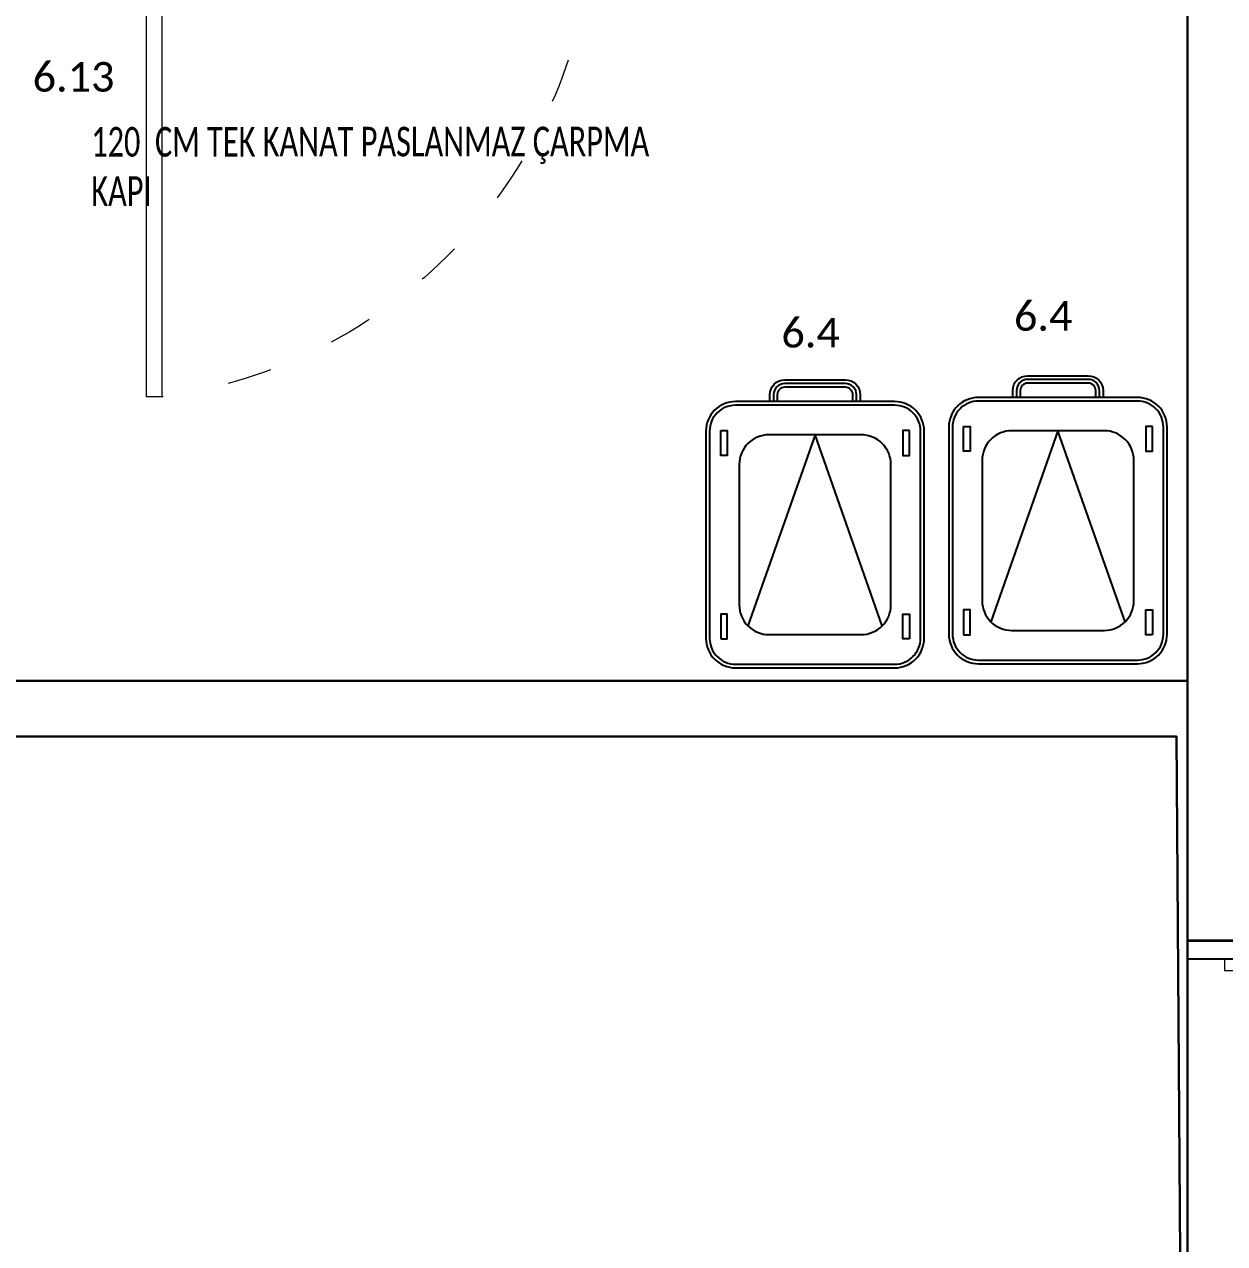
# Model space of a CAD drawing. Header units: millimetres. Extents: x -10496 to -5455, y -188 to 7293.
# Drawn here: x -6356.5 to -6032.2, y 4817.3 to 5146.9 of the extents above; entities that cross this region are included whole.
import ezdxf

# ---------------------------------------------------------------- set-up
doc = ezdxf.new("R2010")
doc.units = ezdxf.units.MM
doc.linetypes.add('ACAD_ISO03W100', pattern=[30, 12, -18])
doc.linetypes.add('HIDDEN2', pattern=[4.7625, 3.175, -1.5875])
for name, color, linetype, lineweight in [('00 DUVAR', 32, 'Continuous', 35), ('00 KAPI YAZISI', 48, 'Continuous', 18), ('00 KORDİNAT', 31, 'Continuous', 13), ('00 TEFRİŞ', 252, 'Continuous', 13), ('GJC_duvar', 10, 'Continuous', 30), ('GJC_ölçüler', 253, 'Continuous', 5), ('kapı_kanadı', 40, 'Continuous', 20), ('kapı_kasa', 30, 'Continuous', 25)]:
    doc.layers.add(name, color=color, linetype=linetype, lineweight=lineweight)
for name, color, linetype in [('02_BEMASSUNG', 4, 'Continuous'), ('GJC ALAN', 2, 'Continuous'), ('Kıtc-002 Çizgi', 7, 'Continuous'), ('Kıtc-006 Yazı 001', 1, 'Continuous'), ('Kıtc-008 Rakam', 1, 'Continuous')]:
    doc.layers.add(name, color=color, linetype=linetype)
doc.styles.add('RomanS', font='times.ttf')
doc.styles.get("Standard").update_dxf_attribs({"font": 'calibri.ttf', "height": 15})
doc.styles.add('Ölçü50', font='calibri.ttf', dxfattribs={"width": 0.7})

# ---------------------------------------------------------------- blocks, each defined once
blk = doc.blocks.new('rölöveteyit')
at = {"layer": 'GJC_duvar'}
blk.add_lwpolyline([(33059.76, -26985.68), (33059.76, -25997.24)], dxfattribs=at)
blk = doc.blocks.new('new ytong')
at = {"layer": '00 TEFRİŞ', "color": 8}
blk.add_lwpolyline([(-17650.62, 5005.56), (-17650.62, 6012)], dxfattribs=at)
at = {"layer": 'GJC_duvar'}
blk.add_lwpolyline([(-17650.62, 4985.56), (-17650.62, 6012), (-17630.62, 6012), (-17630.62, 4985.56)], close=True, dxfattribs=at)
blk.add_lwpolyline([(-17653.56, 5230.65), (-18396.3, 5230.65), (-18396.3, 5215.65), (-17653.62, 5215.65)], dxfattribs=at)
at = {"layer": 'Kıtc-008 Rakam', "color": 1}
for p in [(-17697.55, 5325.33), (-17760.4, 5320.8)]:
    blk.add_text('6.4', height=8, dxfattribs=at).set_placement(p)
blk = doc.blocks.new('120 çarpma kapı')
at = {"lineweight": 9}
for p, q in [((3012.11, 15210.16), (3012.11, 15330.47)), ((3016.37, 15330.47), (3012.11, 15330.47)), ((3016.37, 15210.16), (3016.37, 15330.47))]:
    blk.add_line(p, q, dxfattribs=at)
at = {"layer": '02_BEMASSUNG', "linetype": 'ACAD_ISO03W100', "lineweight": 9}
blk.add_arc((2998.63, 15197.41), 134.24, 5.4498, 82.4044, dxfattribs=at)
blk = doc.blocks.new('A$C039B540A')
at = {"layer": 'Kıtc-002 Çizgi'}
for p, q in [((11.34, 66.53), (29.5, 14.87)), ((29.5, 14.87), (47.66, 66.53))]:
    blk.add_line(p, q, dxfattribs=at)
for points in [[(0, 69.87), (0, 13.87, 0.414214), (8, 5.87), (51, 5.87, 0.414214), (59, 13.87), (59, 69.87, 0.414214), (51, 77.87), (8, 77.87, 0.414214)], [(1, 69.87), (1, 13.87, 0.414214), (8, 6.87), (51, 6.87, 0.414214), (58, 13.87), (58, 69.87, 0.414214), (51, 76.87), (8, 76.87, 0.414214)], [(9, 60.87), (9, 22.87, 0.414214), (17, 14.87), (42, 14.87, 0.414214), (50, 22.87), (50, 60.87, 0.414214), (42, 68.87), (17, 68.87, 0.414214)], [(19.3, 5.87), (19.3, 4, 0.414214), (21.3, 2), (37.7, 2, 0.414214), (39.7, 4), (39.7, 5.87), (41.7, 5.87), (41.7, 4, -0.414214), (37.7, 0), (21.3, 0, -0.414214), (17.3, 4), (17.3, 5.87)]]:
    blk.add_lwpolyline(points, format="xyb", close=True, dxfattribs=at)
for points in [[(3.99, 70.06), (5.77, 70.06), (5.77, 63.32), (3.99, 63.32)], [(55.01, 70.06), (53.23, 70.06), (53.23, 63.32), (55.01, 63.32)], [(3.99, 13.69), (5.77, 13.69), (5.77, 20.43), (3.99, 20.43)], [(55.01, 13.69), (53.23, 13.69), (53.23, 20.43), (55.01, 20.43)]]:
    blk.add_lwpolyline(points, close=True, dxfattribs=at)
blk.add_lwpolyline([(18.3, 5.87), (18.3, 4, 0.414214), (21.3, 1), (37.7, 1, 0.414214), (40.7, 4), (40.7, 5.87)], format="xyb", dxfattribs=at)
blk = doc.blocks.new('100 200')
at = {"layer": '00 DUVAR'}
for p, q in [((-9576, 4788.3), (-9596.01, 4788.3)), ((-9576, 4678.3), (-9596.01, 4678.3))]:
    blk.add_line(p, q, dxfattribs=at)
at = {"layer": '00 KORDİNAT', "color": 60, "linetype": 'HIDDEN2', "lineweight": 13, "ltscale": 0.025}
blk.add_arc((-9574.27, 4781.57), 98.29, 268.9919, 1.0081, dxfattribs=at)
at = {"layer": 'kapı_kanadı', "color": 40, "linetype": 'Continuous', "lineweight": 20}
for points in [[(-9586, 4783.3), (-9586, 4780.3), (-9581, 4780.3), (-9581, 4783.3)], [(-9576, 4783.3), (-9576, 4778.3), (-9476, 4778.3), (-9476, 4783.3)], [(-9586, 4683.3), (-9586, 4686.3), (-9581, 4686.3), (-9581, 4683.3)]]:
    blk.add_lwpolyline(points, close=True, dxfattribs=at)
at = {"layer": 'kapı_kasa', "color": 30, "linetype": 'Continuous', "lineweight": 25}
for points in [[(-9596.01, 4783.3), (-9596.01, 4788.3), (-9576, 4788.3), (-9576, 4783.3)], [(-9596.01, 4683.3), (-9596.01, 4678.3), (-9576, 4678.3), (-9576, 4683.3)]]:
    blk.add_lwpolyline(points, close=True, dxfattribs=at)
at = {"layer": '00 KAPI YAZISI', "color": 0, "style": 'RomanS'}
blk.add_text('Y.K-100/200', height=9, dxfattribs=at).set_placement((-9572.13, 4791.27))

msp = doc.modelspace()

# ---------------------------------------------------------------- linework, layer by layer
at = {"layer": 'GJC_duvar'}
msp.add_lwpolyline([(-6042.17, 4744.3), (-6042.17, 5750.73)], dxfattribs=at)

# ---------------------------------------------------------------- texts
at = {"layer": 'Kıtc-006 Yazı 001', "lineweight": 0, "insert": (-6338.45, 5119.14), "char_height": 8, "attachment_point": 1, "rotation": 0.0406, "style": 'Ölçü50'}
msp.add_mtext_dynamic_manual_height_columns('\\pxt4;{\\fCalibri|b0|i0|c162|p34;\\C0;\\c16777215;12\\fCalibri|b0|i0|c0|p34;0  CM TEK KANAT PASLANMAZ \\fCalibri|b0|i0|c162|p34;ÇARPMA\\fCalibri|b0|i0|c0|p34;\\PKAPI}', width=1064.5719, gutter_width=0.765, heights=[0], dxfattribs=at)

# ---------------------------------------------------------------- next in the draw order: block references
at = {"layer": 'GJC_ölçüler'}
msp.add_blockref('rölöveteyit', (-39101.92, 31729.97), dxfattribs=at)

# ---------------------------------------------------------------- next in the draw order: texts
at = {"layer": 'Kıtc-008 Rakam', "color": 1}
msp.add_text('6.13', height=8, dxfattribs=at).set_placement((-6354.29, 5128.71))

# ---------------------------------------------------------------- next in the draw order: block references
at = {"layer": 'GJC_duvar', "color": 41, "true_color": 0xf4ee51}
msp.add_blockref('new ytong', (11608.46, -261.26), dxfattribs=at)

# ---------------------------------------------------------------- next in the draw order: linework, layer by layer
at = {"layer": 'GJC ALAN', "color": 40, "lineweight": 30, "true_color": 0xf8d731}
msp.add_lwpolyline([(-6787.79, 5951.86), (-6787.85, 4969.39), (-6042.17, 4969.39), (-6042.17, 5732.73), (-6134.81, 5759.96), (-6139.09, 5745.4), (-6229.28, 5771.9), (-6225, 5786.46)], close=True, dxfattribs=at)
msp.add_lwpolyline([(-8753.88, 4744.31), (-8753.88, 4954.39), (-6045.17, 4954.39), (-6043.7, 4750.3)], dxfattribs=at)

# ---------------------------------------------------------------- next in the draw order: block references
at = {"layer": 'GJC_duvar', "color": 41, "true_color": 0xf4ee51}
msp.add_blockref('100 200', (3553.84, 110.84), dxfattribs=at)
at = {"layer": 'GJC_ölçüler', "xscale": -1, "rotation": 180}
msp.add_blockref('120 çarpma kapı', (-9335.71, 20376.67), dxfattribs=at)
at = {"layer": 'Kıtc-002 Çizgi', "rotation": 180}
for p in [(-6113.34, 5050.8), (-6047.7, 5051.91)]:
    msp.add_blockref('A$C039B540A', p, dxfattribs=at)

doc.saveas('drawing.dxf')
